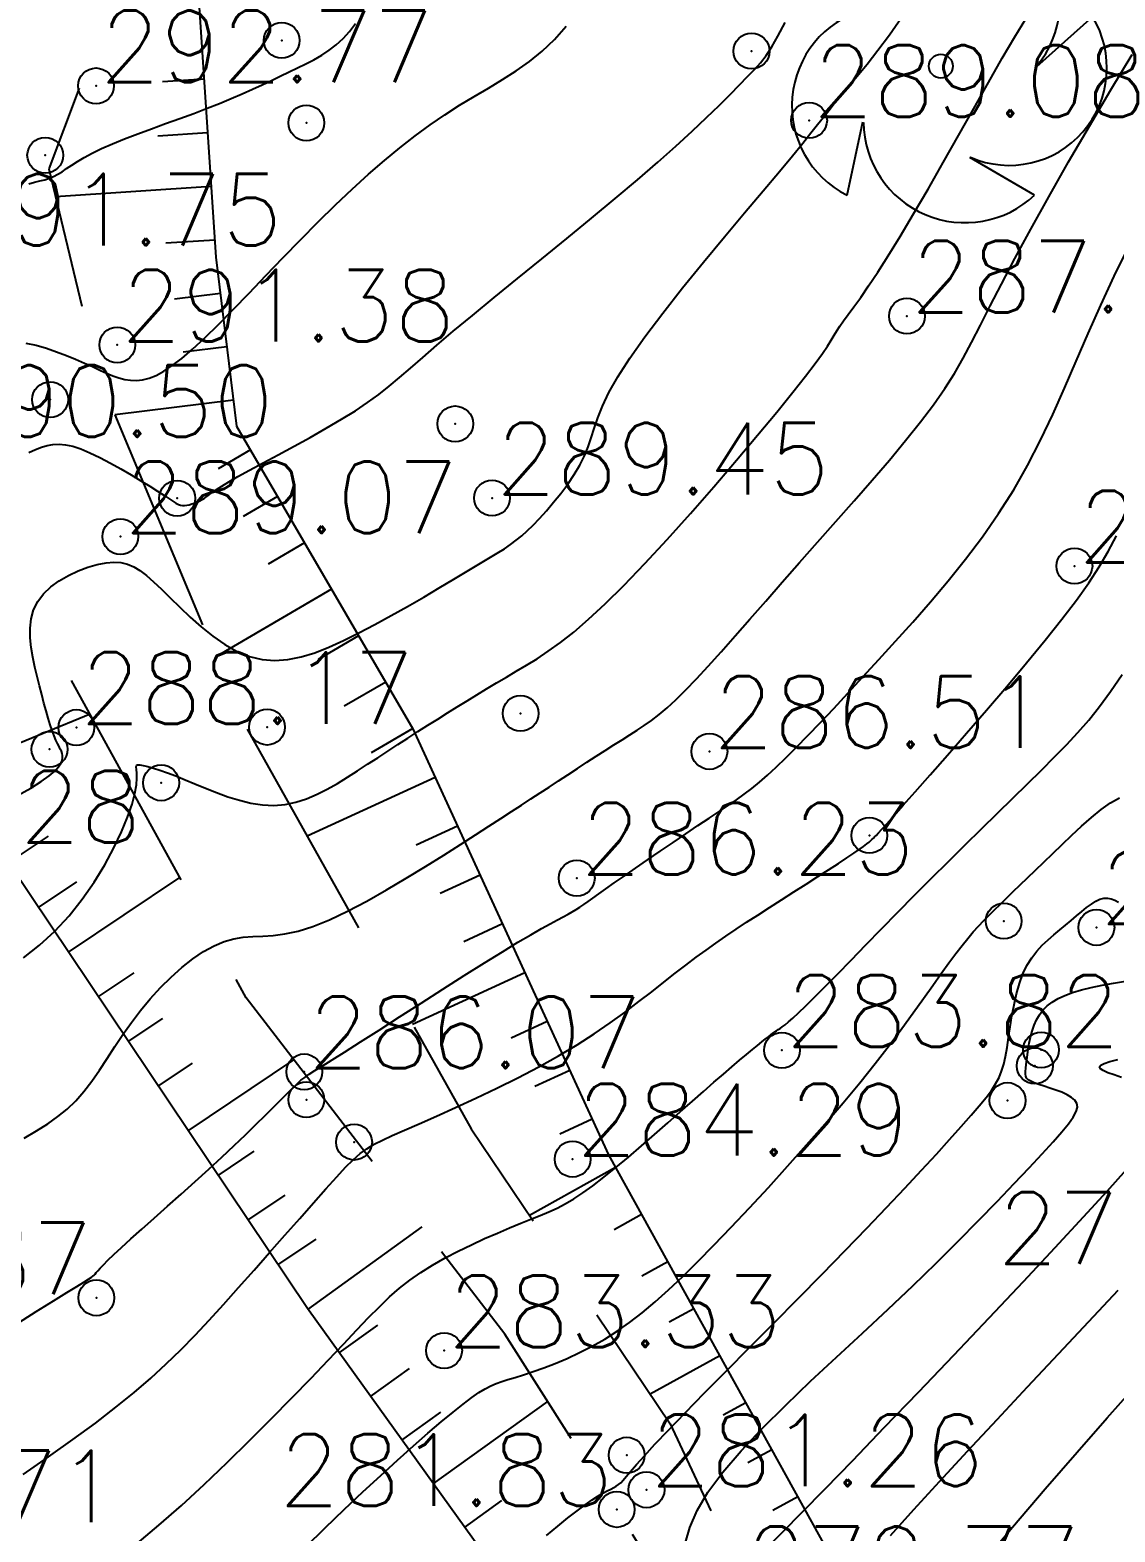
# Model space of a CAD drawing. Header units: millimetres. Extents: x 524954 to 526204, y 9523489 to 9524010.
# Drawn here: x 525998.93 to 526014.07, y 9523733.77 to 9523754.73 of the extents above; entities that cross this region are included whole.
import ezdxf
from ezdxf.enums import TextEntityAlignment as Align

# ---------------------------------------------------------------- set-up
doc = ezdxf.new("R2010")
doc.units = ezdxf.units.MM
doc.header["$PDMODE"] = 32
doc.header["$PDSIZE"] = 0.5
doc.linetypes.add('CACHE2', pattern=[4.7625, 3.175, -1.5875])
for name, color, linetype in [('Bas_Talus', 40, 'CACHE2'), ('CN_01_00', 3, 'Continuous'), ('CN_02_00', 4, 'Continuous'), ('CN_05_00', 6, 'Continuous'), ('CN_10_00', 1, 'Continuous'), ('Haut_Talus', 30, 'Continuous'), ('Talus', 2, 'Continuous'), ('TopoAlt', 3, 'Continuous'), ('TOPOJIS', 7, 'Continuous'), ('Végétation_Plantation', 70, 'Continuous')]:
    doc.layers.add(name, color=color, linetype=linetype)
doc.styles.add('Simplex 1.0', font='Simplex.shx', dxfattribs={"width": 0.99, "height": 1})

# ---------------------------------------------------------------- blocks, each defined once
blk = doc.blocks.new('TCPOINT M')
at = {"color": 0}
blk.add_point((0, 0), dxfattribs=at)
at = {"layer": 'TopoAlt', "style": 'Simplex 1.0', "width": 0.99}
blk.add_attdef('ALT', (0.15, 0.15), '', height=1, dxfattribs=at)
blk = doc.blocks.new('v008')
at = {"color": 0}
for p, q in [((0, 2.2275), (0.422213, 1.268663)), ((-2.119163, 0.6885), (-1.075275, 0.7938)), ((2.11815, 0.6885), (1.3365, -0.010125)), ((-1.309163, -1.801237), (-1.087425, -0.776588)), ((1.309163, -1.801237), (0.402975, -1.273725))]:
    blk.add_line(p, q, dxfattribs=at)
blk.add_circle((0, 0), 0.166707, dxfattribs=at)
for centre, radius, start, end in [((0.291208, 0.888028), 1.371169, 319.655987, 102.271527), ((-0.728657, 0.440079), 1.412109, 36.068247, 169.859267), ((-0.681942, -0.553145), 1.397421, 106.613265, 243.314249), ((0.955834, -0.021464), 1.362186, 246.505076, 31.422438), ((0.339303, -0.763127), 1.420953, 180.89034, 313.037174)]:
    blk.add_arc(centre, radius, start, end, dxfattribs=at)

msp = doc.modelspace()

# ---------------------------------------------------------------- linework, layer by layer
at = {"layer": 'Bas_Talus', "flags": 128}
for points in [[(526013.057, 9523722.433), (526010.894, 9523727.365), (526009.559, 9523730.246), (526005.553, 9523736.529), (526001.943, 9523741.225), (525998.588, 9523747.321), (525997.829, 9523751.51), (525998.056, 9523753.468), (525998.36, 9523754.381)], [(525999.611, 9523753.917), (525999.188, 9523752.79), (525999.887, 9523749.891), (526001.907, 9523745.063), (526005.082, 9523739.396), (526007.861, 9523735.279), (526010.206, 9523730.265), (526011.614, 9523727.337), (526013.057, 9523722.433)]]:
    msp.add_lwpolyline(points, dxfattribs=at)
at = {"layer": 'CN_01_00', "flags": 128}
for points, elevation in [([(525998.75, 9523744.046), (525998.937, 9523744.151), (525999.083, 9523744.242), (525999.193, 9523744.32), (525999.272, 9523744.387), (525999.325, 9523744.445), (525999.358, 9523744.494), (525999.375, 9523744.536), (525999.381, 9523744.572), (525999.38, 9523744.604), (525999.374, 9523744.634), (525999.364, 9523744.664), (525999.349, 9523744.695), (525999.331, 9523744.731), (525999.31, 9523744.772), (525999.287, 9523744.821), (525999.261, 9523744.881), (525999.235, 9523744.952), (525999.208, 9523745.034), (525999.179, 9523745.126), (525999.15, 9523745.227), (525999.12, 9523745.337), (525999.089, 9523745.454), (525999.057, 9523745.578), (525999.025, 9523745.706), (525998.993, 9523745.839), (525998.964, 9523745.975), (525998.941, 9523746.112), (525998.928, 9523746.248), (525998.927, 9523746.382), (525998.942, 9523746.512), (525998.976, 9523746.636), (525999.033, 9523746.752), (525999.115, 9523746.859), (525999.217, 9523746.957), (525999.335, 9523747.044), (525999.464, 9523747.119), (525999.599, 9523747.183), (525999.734, 9523747.234), (525999.865, 9523747.271), (525999.987, 9523747.295), (526000.096, 9523747.304), (526000.195, 9523747.298), (526000.286, 9523747.276), (526000.374, 9523747.239), (526000.461, 9523747.185), (526000.552, 9523747.116), (526000.651, 9523747.029), (526000.759, 9523746.925), (526000.881, 9523746.804), (526001.015, 9523746.673), (526001.16, 9523746.535), (526001.315, 9523746.399), (526001.476, 9523746.27), (526001.644, 9523746.154), (526001.816, 9523746.057), (526001.99, 9523745.985), (526002.166, 9523745.943), (526002.344, 9523745.93), (526002.525, 9523745.944), (526002.711, 9523745.981), (526002.902, 9523746.039), (526003.099, 9523746.116), (526003.304, 9523746.209), (526003.517, 9523746.316), (526003.74, 9523746.433), (526003.968, 9523746.558), (526004.197, 9523746.686), (526004.421, 9523746.816), (526004.638, 9523746.943), (526004.841, 9523747.064), (526005.028, 9523747.175), (526005.192, 9523747.274), (526005.331, 9523747.357), (526005.448, 9523747.428), (526005.548, 9523747.491), (526005.635, 9523747.55), (526005.714, 9523747.608), (526005.789, 9523747.67), (526005.865, 9523747.739), (526005.947, 9523747.819), (526006.037, 9523747.914), (526006.134, 9523748.021), (526006.234, 9523748.138), (526006.334, 9523748.263), (526006.431, 9523748.393), (526006.52, 9523748.525), (526006.6, 9523748.657), (526006.666, 9523748.786), (526006.716, 9523748.911), (526006.758, 9523749.037), (526006.8, 9523749.17), (526006.85, 9523749.315), (526006.916, 9523749.48), (526007.007, 9523749.67), (526007.131, 9523749.891), (526007.297, 9523750.15), (526007.509, 9523750.449), (526007.76, 9523750.779), (526008.036, 9523751.13), (526008.327, 9523751.487), (526008.619, 9523751.841), (526008.901, 9523752.178), (526009.16, 9523752.486), (526009.386, 9523752.755), (526009.568, 9523752.974), (526009.713, 9523753.151), (526009.827, 9523753.293), (526009.92, 9523753.41), (526010, 9523753.512), (526010.075, 9523753.606), (526010.152, 9523753.702), (526010.241, 9523753.81), (526010.347, 9523753.936), (526010.471, 9523754.084), (526010.61, 9523754.254), (526010.761, 9523754.446), (526010.922, 9523754.663), (526011.09, 9523754.904)], 289), ([(525998.868, 9523750.361), (525999.011, 9523750.329), (525999.155, 9523750.288), (525999.296, 9523750.24), (525999.433, 9523750.189), (525999.563, 9523750.135), (525999.685, 9523750.082), (525999.797, 9523750.031), (525999.899, 9523749.984), (525999.993, 9523749.942), (526000.082, 9523749.905), (526000.167, 9523749.875), (526000.249, 9523749.853), (526000.33, 9523749.841), (526000.413, 9523749.838), (526000.498, 9523749.847), (526000.588, 9523749.87), (526000.685, 9523749.909), (526000.792, 9523749.966), (526000.911, 9523750.045), (526001.045, 9523750.147), (526001.195, 9523750.275), (526001.365, 9523750.431), (526001.555, 9523750.617), (526001.763, 9523750.828), (526001.985, 9523751.058), (526002.219, 9523751.301), (526002.459, 9523751.552), (526002.703, 9523751.803), (526002.948, 9523752.051), (526003.188, 9523752.288), (526003.423, 9523752.51), (526003.65, 9523752.716), (526003.873, 9523752.908), (526004.09, 9523753.086), (526004.302, 9523753.251), (526004.512, 9523753.405), (526004.718, 9523753.547), (526004.922, 9523753.679), (526005.124, 9523753.801), (526005.324, 9523753.919), (526005.52, 9523754.037), (526005.711, 9523754.159), (526005.897, 9523754.29), (526006.076, 9523754.434), (526006.248, 9523754.597), (526006.41, 9523754.782)], 291), ([(525998.845, 9523739.267), (525999.018, 9523739.368), (525999.173, 9523739.466), (525999.314, 9523739.565), (525999.444, 9523739.671), (525999.564, 9523739.788), (525999.678, 9523739.918), (525999.787, 9523740.061), (525999.895, 9523740.215), (526000.002, 9523740.376), (526000.11, 9523740.542), (526000.223, 9523740.711), (526000.341, 9523740.881), (526000.467, 9523741.048), (526000.603, 9523741.211), (526000.745, 9523741.367), (526000.894, 9523741.513), (526001.045, 9523741.647), (526001.197, 9523741.766), (526001.348, 9523741.868), (526001.495, 9523741.951), (526001.637, 9523742.011), (526001.772, 9523742.048), (526001.903, 9523742.068), (526002.036, 9523742.077), (526002.174, 9523742.084), (526002.322, 9523742.093), (526002.485, 9523742.114), (526002.667, 9523742.153), (526002.873, 9523742.218), (526003.105, 9523742.312), (526003.358, 9523742.433), (526003.626, 9523742.573), (526003.901, 9523742.728), (526004.176, 9523742.891), (526004.445, 9523743.055), (526004.7, 9523743.215), (526004.935, 9523743.364), (526005.144, 9523743.498), (526005.331, 9523743.617), (526005.497, 9523743.724), (526005.648, 9523743.822), (526005.787, 9523743.913), (526005.918, 9523743.999), (526006.045, 9523744.082), (526006.172, 9523744.165), (526006.302, 9523744.251), (526006.434, 9523744.337), (526006.567, 9523744.424), (526006.699, 9523744.51), (526006.829, 9523744.594), (526006.955, 9523744.675), (526007.076, 9523744.752), (526007.191, 9523744.825), (526007.298, 9523744.892), (526007.4, 9523744.957), (526007.5, 9523745.023), (526007.601, 9523745.095), (526007.707, 9523745.176), (526007.819, 9523745.271), (526007.941, 9523745.383), (526008.076, 9523745.516), (526008.227, 9523745.673), (526008.394, 9523745.853), (526008.574, 9523746.053), (526008.769, 9523746.273), (526008.976, 9523746.509), (526009.196, 9523746.76), (526009.427, 9523747.024), (526009.669, 9523747.299), (526009.919, 9523747.582), (526010.175, 9523747.87), (526010.43, 9523748.16), (526010.681, 9523748.447), (526010.922, 9523748.728), (526011.148, 9523749), (526011.355, 9523749.259), (526011.538, 9523749.5), (526011.694, 9523749.724), (526011.829, 9523749.937), (526011.951, 9523750.149), (526012.07, 9523750.37), (526012.193, 9523750.609), (526012.329, 9523750.878), (526012.486, 9523751.184), (526012.673, 9523751.54), (526012.895, 9523751.949), (526013.148, 9523752.403), (526013.424, 9523752.887), (526013.714, 9523753.388), (526014.012, 9523753.892), (526014.31, 9523754.386)], 287), ([(526002.774, 9523733.56), (526003.046, 9523733.826), (526003.313, 9523734.084), (526003.572, 9523734.329), (526003.821, 9523734.559), (526004.056, 9523734.773), (526004.277, 9523734.97), (526004.481, 9523735.148), (526004.667, 9523735.305), (526004.832, 9523735.442), (526004.974, 9523735.555), (526005.093, 9523735.645), (526005.193, 9523735.715), (526005.279, 9523735.768), (526005.357, 9523735.809), (526005.433, 9523735.841), (526005.511, 9523735.869), (526005.597, 9523735.896), (526005.698, 9523735.927), (526005.816, 9523735.964), (526005.95, 9523736.008), (526006.099, 9523736.061), (526006.258, 9523736.122), (526006.425, 9523736.192), (526006.598, 9523736.272), (526006.774, 9523736.361), (526006.949, 9523736.46), (526007.123, 9523736.57), (526007.296, 9523736.692), (526007.471, 9523736.828), (526007.651, 9523736.979), (526007.839, 9523737.148), (526008.037, 9523737.335), (526008.247, 9523737.542), (526008.473, 9523737.772), (526008.715, 9523738.024), (526008.971, 9523738.294), (526009.234, 9523738.578), (526009.501, 9523738.872), (526009.767, 9523739.17), (526010.027, 9523739.467), (526010.275, 9523739.758), (526010.509, 9523740.039), (526010.722, 9523740.306), (526010.917, 9523740.558), (526011.094, 9523740.793), (526011.254, 9523741.012), (526011.398, 9523741.213), (526011.529, 9523741.397), (526011.646, 9523741.563), (526011.752, 9523741.711), (526011.848, 9523741.84), (526011.936, 9523741.953), (526012.017, 9523742.053), (526012.093, 9523742.142), (526012.166, 9523742.224), (526012.239, 9523742.301), (526012.313, 9523742.376), (526012.39, 9523742.452), (526012.471, 9523742.532), (526012.558, 9523742.616), (526012.65, 9523742.705), (526012.747, 9523742.799), (526012.851, 9523742.899), (526012.961, 9523743.005), (526013.078, 9523743.118), (526013.201, 9523743.238), (526013.332, 9523743.364), (526013.467, 9523743.493), (526013.604, 9523743.62), (526013.742, 9523743.74), (526013.878, 9523743.849), (526014.01, 9523743.943), (526014.135, 9523744.016)], 283), ([(526008.078, 9523733.621), (526008.137, 9523733.834), (526008.237, 9523734.068), (526008.388, 9523734.326), (526008.595, 9523734.605), (526008.851, 9523734.902), (526009.147, 9523735.215), (526009.474, 9523735.54), (526009.822, 9523735.872), (526010.183, 9523736.208), (526010.546, 9523736.545), (526010.904, 9523736.878), (526011.247, 9523737.205), (526011.573, 9523737.522), (526011.88, 9523737.826), (526012.165, 9523738.114), (526012.428, 9523738.383), (526012.665, 9523738.63), (526012.875, 9523738.853), (526013.056, 9523739.048), (526013.207, 9523739.213), (526013.329, 9523739.351), (526013.422, 9523739.465), (526013.488, 9523739.559), (526013.529, 9523739.635), (526013.546, 9523739.697), (526013.54, 9523739.749), (526013.512, 9523739.794), (526013.465, 9523739.834), (526013.402, 9523739.871), (526013.327, 9523739.905), (526013.246, 9523739.936), (526013.163, 9523739.964), (526013.082, 9523739.99), (526013.007, 9523740.014), (526012.944, 9523740.037), (526012.896, 9523740.058), (526012.861, 9523740.079), (526012.838, 9523740.103), (526012.825, 9523740.129), (526012.82, 9523740.16), (526012.821, 9523740.197), (526012.826, 9523740.241), (526012.833, 9523740.295), (526012.841, 9523740.358), (526012.85, 9523740.43), (526012.861, 9523740.508), (526012.874, 9523740.591), (526012.891, 9523740.675), (526012.913, 9523740.758), (526012.941, 9523740.84), (526012.975, 9523740.917), (526013.016, 9523740.987), (526013.066, 9523741.051), (526013.125, 9523741.11), (526013.195, 9523741.163), (526013.277, 9523741.212), (526013.371, 9523741.256), (526013.479, 9523741.297), (526013.602, 9523741.335), (526013.74, 9523741.369), (526013.891, 9523741.401), (526014.051, 9523741.429), (526014.217, 9523741.454)], 281), ([(526010.935, 9523733.719), (526011.261, 9523734.082), (526011.621, 9523734.476), (526012.011, 9523734.898), (526012.425, 9523735.341), (526012.851, 9523735.796), (526013.281, 9523736.255), (526013.705, 9523736.708), (526014.113, 9523737.146)], 279)]:
    msp.add_lwpolyline(points, dxfattribs=dict(at, elevation=elevation))
at = {"layer": 'CN_02_00', "flags": 128}
for points, elevation in [([(525998.834, 9523741.78), (525999.06, 9523741.957), (525999.274, 9523742.152), (525999.473, 9523742.368), (525999.656, 9523742.599), (525999.821, 9523742.839), (525999.968, 9523743.08), (526000.096, 9523743.316), (526000.202, 9523743.54), (526000.288, 9523743.745), (526000.35, 9523743.925), (526000.389, 9523744.075), (526000.41, 9523744.195), (526000.417, 9523744.289), (526000.415, 9523744.36), (526000.41, 9523744.411), (526000.407, 9523744.445), (526000.411, 9523744.465), (526000.426, 9523744.474), (526000.458, 9523744.474), (526000.506, 9523744.467), (526000.57, 9523744.452), (526000.648, 9523744.43), (526000.74, 9523744.4), (526000.845, 9523744.363), (526000.962, 9523744.319), (526001.09, 9523744.267), (526001.228, 9523744.21), (526001.375, 9523744.149), (526001.528, 9523744.088), (526001.687, 9523744.03), (526001.848, 9523743.98), (526002.01, 9523743.941), (526002.172, 9523743.916), (526002.331, 9523743.908), (526002.486, 9523743.921), (526002.638, 9523743.953), (526002.786, 9523744.001), (526002.932, 9523744.063), (526003.075, 9523744.135), (526003.217, 9523744.216), (526003.358, 9523744.302), (526003.499, 9523744.392), (526003.639, 9523744.483), (526003.78, 9523744.574), (526003.921, 9523744.666), (526004.061, 9523744.757), (526004.201, 9523744.848), (526004.34, 9523744.938), (526004.479, 9523745.026), (526004.617, 9523745.114), (526004.754, 9523745.2), (526004.89, 9523745.285), (526005.026, 9523745.369), (526005.163, 9523745.452), (526005.299, 9523745.535), (526005.436, 9523745.617), (526005.575, 9523745.699), (526005.714, 9523745.782), (526005.856, 9523745.866), (526006.003, 9523745.956), (526006.16, 9523746.059), (526006.33, 9523746.181), (526006.516, 9523746.328), (526006.724, 9523746.506), (526006.956, 9523746.72), (526007.217, 9523746.978), (526007.508, 9523747.282), (526007.821, 9523747.621), (526008.145, 9523747.984), (526008.471, 9523748.356), (526008.787, 9523748.724), (526009.083, 9523749.076), (526009.35, 9523749.397), (526009.575, 9523749.675), (526009.753, 9523749.9), (526009.887, 9523750.077), (526009.986, 9523750.213), (526010.058, 9523750.319), (526010.11, 9523750.402), (526010.15, 9523750.469), (526010.187, 9523750.531), (526010.229, 9523750.595), (526010.281, 9523750.669), (526010.346, 9523750.757), (526010.426, 9523750.865), (526010.521, 9523750.997), (526010.632, 9523751.157), (526010.76, 9523751.349), (526010.907, 9523751.578), (526011.074, 9523751.849), (526011.26, 9523752.162), (526011.461, 9523752.509), (526011.671, 9523752.878), (526011.886, 9523753.257), (526012.099, 9523753.634), (526012.305, 9523753.997), (526012.498, 9523754.335), (526012.673, 9523754.634), (526012.826, 9523754.887)], 288), ([(525998.91, 9523752.583), (525998.99, 9523752.604), (525999.064, 9523752.622), (525999.132, 9523752.639), (525999.195, 9523752.66), (525999.255, 9523752.684), (525999.314, 9523752.715), (525999.373, 9523752.752), (525999.437, 9523752.795), (525999.508, 9523752.843), (525999.589, 9523752.895), (525999.683, 9523752.952), (525999.794, 9523753.012), (525999.924, 9523753.076), (526000.075, 9523753.142), (526000.245, 9523753.21), (526000.429, 9523753.28), (526000.622, 9523753.351), (526000.819, 9523753.423), (526001.018, 9523753.495), (526001.212, 9523753.566), (526001.398, 9523753.636), (526001.572, 9523753.705), (526001.734, 9523753.772), (526001.886, 9523753.838), (526002.03, 9523753.902), (526002.166, 9523753.965), (526002.295, 9523754.026), (526002.42, 9523754.085), (526002.541, 9523754.143), (526002.66, 9523754.199), (526002.775, 9523754.256), (526002.888, 9523754.314), (526002.997, 9523754.377), (526003.101, 9523754.446), (526003.201, 9523754.522), (526003.296, 9523754.609), (526003.385, 9523754.707), (526003.469, 9523754.819)], 292), ([(525998.712, 9523736.657), (525999.014, 9523736.845), (525999.255, 9523736.995), (525999.441, 9523737.109), (525999.578, 9523737.194), (525999.675, 9523737.254), (525999.74, 9523737.295), (525999.78, 9523737.321), (525999.804, 9523737.339), (525999.819, 9523737.353), (525999.833, 9523737.369), (525999.849, 9523737.388), (525999.872, 9523737.415), (525999.904, 9523737.451), (525999.95, 9523737.499), (526000.012, 9523737.561), (526000.095, 9523737.64), (526000.201, 9523737.739), (526000.334, 9523737.859), (526000.488, 9523737.997), (526000.66, 9523738.15), (526000.844, 9523738.314), (526001.035, 9523738.484), (526001.229, 9523738.658), (526001.42, 9523738.831), (526001.604, 9523739), (526001.775, 9523739.161), (526001.934, 9523739.313), (526002.079, 9523739.455), (526002.211, 9523739.585), (526002.328, 9523739.702), (526002.432, 9523739.806), (526002.521, 9523739.895), (526002.595, 9523739.968), (526002.655, 9523740.025), (526002.708, 9523740.072), (526002.762, 9523740.113), (526002.824, 9523740.156), (526002.903, 9523740.207), (526003.006, 9523740.271), (526003.142, 9523740.356), (526003.318, 9523740.467), (526003.54, 9523740.607), (526003.798, 9523740.773), (526004.083, 9523740.956), (526004.384, 9523741.148), (526004.689, 9523741.343), (526004.987, 9523741.533), (526005.268, 9523741.71), (526005.52, 9523741.867), (526005.735, 9523741.998), (526005.915, 9523742.104), (526006.064, 9523742.19), (526006.187, 9523742.258), (526006.287, 9523742.312), (526006.369, 9523742.355), (526006.437, 9523742.391), (526006.496, 9523742.423), (526006.55, 9523742.455), (526006.602, 9523742.488), (526006.656, 9523742.524), (526006.715, 9523742.566), (526006.784, 9523742.615), (526006.865, 9523742.673), (526006.962, 9523742.743), (526007.079, 9523742.826), (526007.218, 9523742.923), (526007.376, 9523743.032), (526007.545, 9523743.149), (526007.723, 9523743.27), (526007.903, 9523743.393), (526008.081, 9523743.513), (526008.25, 9523743.627), (526008.407, 9523743.732), (526008.546, 9523743.825), (526008.671, 9523743.909), (526008.786, 9523743.988), (526008.895, 9523744.065), (526009.001, 9523744.146), (526009.108, 9523744.233), (526009.22, 9523744.33), (526009.343, 9523744.442), (526009.477, 9523744.572), (526009.625, 9523744.719), (526009.785, 9523744.884), (526009.959, 9523745.065), (526010.145, 9523745.262), (526010.343, 9523745.475), (526010.553, 9523745.702), (526010.776, 9523745.944), (526011.009, 9523746.199), (526011.251, 9523746.467), (526011.496, 9523746.748), (526011.743, 9523747.04), (526011.986, 9523747.343), (526012.222, 9523747.657), (526012.447, 9523747.98), (526012.657, 9523748.313), (526012.851, 9523748.654), (526013.031, 9523749.003), (526013.201, 9523749.362), (526013.366, 9523749.729), (526013.53, 9523750.106), (526013.697, 9523750.492), (526013.872, 9523750.887), (526014.06, 9523751.293), (526014.263, 9523751.708)], 286), ([(526000.422, 9523733.609), (526000.726, 9523733.863), (526001.039, 9523734.14), (526001.358, 9523734.433), (526001.677, 9523734.737), (526001.991, 9523735.044), (526002.294, 9523735.347), (526002.582, 9523735.64), (526002.849, 9523735.916), (526003.09, 9523736.169), (526003.301, 9523736.392), (526003.486, 9523736.588), (526003.651, 9523736.761), (526003.802, 9523736.913), (526003.944, 9523737.049), (526004.084, 9523737.171), (526004.227, 9523737.284), (526004.379, 9523737.39), (526004.544, 9523737.493), (526004.72, 9523737.593), (526004.902, 9523737.688), (526005.087, 9523737.778), (526005.272, 9523737.863), (526005.451, 9523737.941), (526005.62, 9523738.013), (526005.777, 9523738.077), (526005.919, 9523738.134), (526006.047, 9523738.185), (526006.167, 9523738.236), (526006.282, 9523738.29), (526006.397, 9523738.349), (526006.516, 9523738.418), (526006.643, 9523738.501), (526006.782, 9523738.6), (526006.936, 9523738.719), (526007.103, 9523738.854), (526007.279, 9523739.001), (526007.461, 9523739.157), (526007.645, 9523739.317), (526007.827, 9523739.477), (526008.003, 9523739.633), (526008.172, 9523739.781), (526008.328, 9523739.918), (526008.472, 9523740.044), (526008.604, 9523740.157), (526008.724, 9523740.26), (526008.831, 9523740.351), (526008.927, 9523740.431), (526009.01, 9523740.501), (526009.082, 9523740.56), (526009.142, 9523740.609), (526009.192, 9523740.649), (526009.233, 9523740.681), (526009.268, 9523740.707), (526009.297, 9523740.729), (526009.323, 9523740.747), (526009.347, 9523740.763), (526009.371, 9523740.779), (526009.396, 9523740.795), (526009.427, 9523740.817), (526009.465, 9523740.846), (526009.513, 9523740.886), (526009.576, 9523740.941), (526009.655, 9523741.015), (526009.755, 9523741.111), (526009.878, 9523741.232), (526010.025, 9523741.381), (526010.196, 9523741.555), (526010.386, 9523741.75), (526010.592, 9523741.961), (526010.811, 9523742.185), (526011.039, 9523742.418), (526011.273, 9523742.655), (526011.509, 9523742.892), (526011.745, 9523743.127), (526011.979, 9523743.356), (526012.208, 9523743.581), (526012.431, 9523743.798), (526012.646, 9523744.008), (526012.852, 9523744.21), (526013.046, 9523744.402), (526013.227, 9523744.584), (526013.395, 9523744.756), (526013.553, 9523744.926), (526013.705, 9523745.1), (526013.856, 9523745.288), (526014.01, 9523745.497), (526014.173, 9523745.737)], 284), ([(526006.137, 9523733.719), (526006.293, 9523733.849), (526006.435, 9523733.966), (526006.563, 9523734.066), (526006.675, 9523734.15), (526006.771, 9523734.217), (526006.853, 9523734.27), (526006.923, 9523734.31), (526006.982, 9523734.342), (526007.032, 9523734.367), (526007.074, 9523734.388), (526007.11, 9523734.409), (526007.142, 9523734.431), (526007.172, 9523734.457), (526007.206, 9523734.494), (526007.249, 9523734.544), (526007.309, 9523734.615), (526007.391, 9523734.71), (526007.503, 9523734.834), (526007.649, 9523734.993), (526007.837, 9523735.192), (526008.071, 9523735.433), (526008.343, 9523735.71), (526008.646, 9523736.017), (526008.97, 9523736.343), (526009.307, 9523736.683), (526009.647, 9523737.027), (526009.983, 9523737.368), (526010.305, 9523737.697), (526010.605, 9523738.007), (526010.883, 9523738.298), (526011.138, 9523738.568), (526011.37, 9523738.817), (526011.578, 9523739.043), (526011.763, 9523739.247), (526011.925, 9523739.428), (526012.063, 9523739.584), (526012.177, 9523739.718), (526012.271, 9523739.831), (526012.346, 9523739.931), (526012.405, 9523740.022), (526012.452, 9523740.11), (526012.488, 9523740.2), (526012.517, 9523740.296), (526012.542, 9523740.406), (526012.564, 9523740.531), (526012.585, 9523740.67), (526012.608, 9523740.819), (526012.633, 9523740.972), (526012.662, 9523741.127), (526012.696, 9523741.279), (526012.736, 9523741.423), (526012.785, 9523741.557), (526012.842, 9523741.675), (526012.908, 9523741.78), (526012.98, 9523741.874), (526013.056, 9523741.957), (526013.136, 9523742.034), (526013.218, 9523742.104), (526013.3, 9523742.172), (526013.381, 9523742.237), (526013.459, 9523742.302), (526013.534, 9523742.366), (526013.606, 9523742.427), (526013.675, 9523742.482), (526013.741, 9523742.53), (526013.803, 9523742.57), (526013.861, 9523742.598), (526013.916, 9523742.614), (526013.968, 9523742.616), (526014.017, 9523742.606), (526014.067, 9523742.586), (526014.12, 9523742.558)], 282), ([(526012.182, 9523733.299), (526012.638, 9523733.838), (526013.096, 9523734.372), (526013.542, 9523734.885), (526013.96, 9523735.362), (526014.341, 9523735.791)], 278)]:
    msp.add_lwpolyline(points, dxfattribs=dict(at, elevation=elevation))
at = {"layer": 'CN_05_00', "elevation": 285, "flags": 128}
msp.add_lwpolyline([(525998.829, 9523734.573), (525999.184, 9523734.818), (525999.524, 9523735.059), (525999.84, 9523735.29), (526000.125, 9523735.509), (526000.38, 9523735.716), (526000.613, 9523735.917), (526000.828, 9523736.115), (526001.032, 9523736.313), (526001.229, 9523736.515), (526001.426, 9523736.724), (526001.627, 9523736.946), (526001.838, 9523737.18), (526002.054, 9523737.424), (526002.271, 9523737.67), (526002.485, 9523737.913), (526002.69, 9523738.146), (526002.882, 9523738.363), (526003.056, 9523738.558), (526003.207, 9523738.724), (526003.332, 9523738.858), (526003.439, 9523738.964), (526003.535, 9523739.049), (526003.629, 9523739.118), (526003.729, 9523739.179), (526003.844, 9523739.238), (526003.983, 9523739.301), (526004.153, 9523739.376), (526004.36, 9523739.466), (526004.601, 9523739.572), (526004.866, 9523739.692), (526005.149, 9523739.822), (526005.442, 9523739.962), (526005.737, 9523740.108), (526006.027, 9523740.26), (526006.305, 9523740.414), (526006.563, 9523740.569), (526006.803, 9523740.723), (526007.026, 9523740.876), (526007.232, 9523741.025), (526007.424, 9523741.17), (526007.604, 9523741.309), (526007.772, 9523741.442), (526007.93, 9523741.566), (526008.079, 9523741.681), (526008.223, 9523741.789), (526008.363, 9523741.89), (526008.501, 9523741.988), (526008.64, 9523742.084), (526008.782, 9523742.18), (526008.929, 9523742.277), (526009.084, 9523742.378), (526009.248, 9523742.484), (526009.418, 9523742.593), (526009.59, 9523742.702), (526009.759, 9523742.81), (526009.921, 9523742.914), (526010.073, 9523743.011), (526010.211, 9523743.1), (526010.329, 9523743.177), (526010.426, 9523743.242), (526010.502, 9523743.294), (526010.561, 9523743.336), (526010.606, 9523743.37), (526010.639, 9523743.396), (526010.664, 9523743.418), (526010.683, 9523743.435), (526010.699, 9523743.451), (526010.715, 9523743.468), (526010.737, 9523743.49), (526010.77, 9523743.525), (526010.818, 9523743.578), (526010.889, 9523743.655), (526010.986, 9523743.764), (526011.116, 9523743.91), (526011.283, 9523744.099), (526011.492, 9523744.335), (526011.733, 9523744.611), (526011.999, 9523744.915), (526012.277, 9523745.238), (526012.56, 9523745.569), (526012.836, 9523745.899), (526013.097, 9523746.215), (526013.331, 9523746.509), (526013.533, 9523746.774), (526013.704, 9523747.013), (526013.85, 9523747.237), (526013.978, 9523747.453), (526014.092, 9523747.67)], dxfattribs=at)
at = {"layer": 'CN_10_00', "flags": 128}
for points, elevation in [([(525998.911, 9523748.832), (525999.001, 9523748.873), (525999.084, 9523748.906), (525999.165, 9523748.932), (525999.246, 9523748.947), (525999.331, 9523748.951), (525999.422, 9523748.942), (525999.523, 9523748.92), (525999.636, 9523748.882), (525999.763, 9523748.829), (525999.902, 9523748.762), (526000.047, 9523748.686), (526000.193, 9523748.605), (526000.337, 9523748.521), (526000.474, 9523748.439), (526000.598, 9523748.361), (526000.706, 9523748.293), (526000.794, 9523748.236), (526000.863, 9523748.19), (526000.918, 9523748.154), (526000.962, 9523748.128), (526000.997, 9523748.109), (526001.026, 9523748.098), (526001.053, 9523748.093), (526001.082, 9523748.093), (526001.114, 9523748.097), (526001.149, 9523748.104), (526001.186, 9523748.115), (526001.223, 9523748.127), (526001.26, 9523748.142), (526001.296, 9523748.158), (526001.328, 9523748.175), (526001.357, 9523748.192), (526001.381, 9523748.209), (526001.406, 9523748.228), (526001.435, 9523748.251), (526001.474, 9523748.279), (526001.528, 9523748.316), (526001.602, 9523748.363), (526001.7, 9523748.422), (526001.829, 9523748.496), (526001.991, 9523748.585), (526002.18, 9523748.687), (526002.39, 9523748.799), (526002.611, 9523748.92), (526002.837, 9523749.044), (526003.06, 9523749.171), (526003.273, 9523749.296), (526003.467, 9523749.416), (526003.639, 9523749.531), (526003.793, 9523749.643), (526003.938, 9523749.758), (526004.084, 9523749.879), (526004.237, 9523750.011), (526004.408, 9523750.16), (526004.604, 9523750.329), (526004.833, 9523750.524), (526005.102, 9523750.747), (526005.404, 9523750.995), (526005.731, 9523751.26), (526006.072, 9523751.537), (526006.419, 9523751.819), (526006.763, 9523752.101), (526007.095, 9523752.376), (526007.406, 9523752.639), (526007.688, 9523752.884), (526007.942, 9523753.11), (526008.168, 9523753.317), (526008.368, 9523753.506), (526008.544, 9523753.676), (526008.697, 9523753.828), (526008.83, 9523753.963), (526008.943, 9523754.078), (526009.038, 9523754.179), (526009.122, 9523754.273), (526009.2, 9523754.373), (526009.279, 9523754.493), (526009.366, 9523754.642), (526009.465, 9523754.835)], 290), ([(526014.163, 9523740.112), (526014.058, 9523740.147), (526013.97, 9523740.178), (526013.906, 9523740.207), (526013.868, 9523740.234), (526013.857, 9523740.259), (526013.874, 9523740.284), (526013.921, 9523740.309), (526013.999, 9523740.334), (526014.11, 9523740.361)], 280), ([(526009.236, 9523733.57), (526009.44, 9523733.777), (526009.7, 9523734.04), (526010.023, 9523734.37), (526010.41, 9523734.769), (526010.85, 9523735.226), (526011.326, 9523735.721), (526011.82, 9523736.238), (526012.314, 9523736.758), (526012.793, 9523737.265), (526013.238, 9523737.74), (526013.633, 9523738.165), (526013.964, 9523738.527), (526014.232, 9523738.829)], 280)]:
    msp.add_lwpolyline(points, dxfattribs=dict(at, elevation=elevation))
at = {"layer": 'Haut_Talus', "flags": 128}
for points in [[(526001.255, 9523755.54), (526001.521, 9523751.559), (526001.809, 9523749.199), (526004.27, 9523744.977), (526007.001, 9523739.033), (526010.9, 9523731.986), (526013.178, 9523728.36), (526014.894, 9523722.354)], [(526010.162, 9523720.969), (526009.672, 9523726.427), (526006.98, 9523731.071), (526002.797, 9523736.886), (525998.376, 9523743.478), (525996.52, 9523747.995), (525996.035, 9523752.445), (525997.009, 9523754.375)]]:
    msp.add_lwpolyline(points, dxfattribs=at)
at = {"layer": 'Talus'}
for p, q in [((526001.355, 9523754.043), (526000.777, 9523754.004)), ((526001.405, 9523753.295), (526000.712, 9523753.248)), ((526001.455, 9523752.546), (525999.282, 9523752.401)), ((526001.505, 9523751.798), (526000.824, 9523751.752)), ((526001.583, 9523751.052), (526000.943, 9523750.974)), ((526001.674, 9523750.308), (526001.062, 9523750.233)), ((526001.764, 9523749.563), (526000.108, 9523749.361)), ((526002.002, 9523748.868), (526001.55, 9523748.604)), ((526002.38, 9523748.22), (526001.899, 9523747.94)), ((526002.757, 9523747.572), (526002.248, 9523747.275)), ((526003.135, 9523746.924), (526001.521, 9523745.984)), ((526003.513, 9523746.276), (526002.946, 9523745.946)), ((526003.891, 9523745.628), (526003.312, 9523745.291)), ((525997.976, 9523744.45), (525999.764, 9523745.185)), ((526004.268, 9523744.981), (526003.687, 9523744.641)), ((526004.582, 9523744.299), (526002.795, 9523743.478)), ((525998.626, 9523743.105), (525999.182, 9523743.478)), ((526004.895, 9523743.618), (526004.317, 9523743.352)), ((525999.044, 9523742.482), (525999.581, 9523742.843)), ((525999.461, 9523741.859), (526001.019, 9523742.904)), ((526005.208, 9523742.936), (526004.649, 9523742.679)), ((526005.521, 9523742.255), (526004.98, 9523742.006)), ((525999.879, 9523741.236), (526000.38, 9523741.572)), ((526005.834, 9523741.573), (526004.266, 9523740.853)), ((526000.297, 9523740.614), (526000.78, 9523740.937)), ((526006.147, 9523740.892), (526005.643, 9523740.66)), ((526001.132, 9523739.368), (526002.609, 9523740.358)), ((526000.714, 9523739.991), (526001.193, 9523740.312)), ((526006.461, 9523740.21), (526005.974, 9523739.987)), ((526006.774, 9523739.529), (526006.321, 9523739.32)), ((526001.55, 9523738.745), (526002.056, 9523739.084)), ((526007.1, 9523738.854), (526005.897, 9523738.188)), ((526001.968, 9523738.122), (526002.487, 9523738.47)), ((526002.803, 9523736.876), (526004.402, 9523738.026)), ((526007.463, 9523738.198), (526007.082, 9523737.987)), ((526002.385, 9523737.499), (526002.918, 9523737.856)), ((526007.827, 9523737.541), (526007.464, 9523737.341)), ((526008.19, 9523736.885), (526007.847, 9523736.696)), ((526003.241, 9523736.267), (526003.781, 9523736.655)), ((526008.553, 9523736.229), (526007.582, 9523735.692)), ((526003.679, 9523735.659), (526004.225, 9523736.051)), ((526004.555, 9523734.441), (526006.152, 9523735.59)), ((526008.916, 9523735.573), (526008.6, 9523735.398)), ((526004.117, 9523735.05), (526004.661, 9523735.441)), ((526009.279, 9523734.916), (526008.948, 9523734.734)), ((526009.642, 9523734.26), (526009.296, 9523734.069)), ((526004.993, 9523733.832), (526005.514, 9523734.207))]:
    msp.add_line(p, q, dxfattribs=at)

# ---------------------------------------------------------------- block references
at = {"layer": 'TOPOJIS'}
ref = msp.add_blockref('TCPOINT M', (525999.847, 9523753.949, 292.77), dxfattribs=at)
ref.add_attrib('ALT', '292.77', (525999.897, 9523753.999, 292.77), dxfattribs={"layer": 'TopoAlt', "height": 1, "style": 'Simplex 1.0', "width": 0.99})
for p in [(526002.439, 9523754.584, 292.33), (526008.997, 9523754.435, 290.19), (526002.783, 9523753.432, 291.43), (525999.138, 9523752.98, 292.1), (525999.207, 9523749.571, 290.34), (526004.862, 9523749.232, 289.57), (526000.98, 9523748.194, 290.06), (526005.774, 9523745.193, 287.65), (526002.235, 9523745.001, 288.73), (525999.198, 9523744.691, 289.21), (526000.756, 9523744.224, 287.87), (526010.642, 9523743.49, 285.07), (526012.518, 9523742.295, 282.78), (526013.039, 9523740.496, 280.33), (526012.952, 9523740.274, 280.28), (526002.783, 9523739.802, 285.39), (526012.571, 9523739.79, 281.84), (526003.45, 9523739.21, 285.07), (526007.255, 9523734.841, 282.26)]:
    msp.add_blockref('TCPOINT M', p, dxfattribs=at)
ref = msp.add_blockref('TCPOINT M', (526009.801, 9523753.468, 289.08), dxfattribs=at)
ref.add_attrib('ALT', '289.08', (526009.851, 9523753.518, 289.08), dxfattribs={"layer": 'TopoAlt', "height": 1, "style": 'Simplex 1.0', "width": 0.99})
ref = msp.add_blockref('TCPOINT M', (525997.736, 9523751.672, 291.75), dxfattribs=at)
ref.add_attrib('ALT', '291.75', (525997.786, 9523751.722, 291.75), dxfattribs={"layer": 'TopoAlt', "height": 1, "style": 'Simplex 1.0', "width": 0.99})
ref = msp.add_blockref('TCPOINT M', (526011.167, 9523750.737, 287.68), dxfattribs=at)
ref.add_attrib('ALT', '287.68', (526011.217, 9523750.787, 287.68), dxfattribs={"layer": 'TopoAlt', "height": 1, "style": 'Simplex 1.0', "width": 0.99})
ref = msp.add_blockref('TCPOINT M', (526000.144, 9523750.334, 291.38), dxfattribs=at)
ref.add_attrib('ALT', '291.38', (526000.194, 9523750.384, 291.38), dxfattribs={"layer": 'TopoAlt', "height": 1, "style": 'Simplex 1.0', "width": 0.99})
ref = msp.add_blockref('TCPOINT M', (525997.614, 9523749, 290.5), dxfattribs=at)
ref.add_attrib('ALT', '290.50', (525997.664, 9523749.05, 290.5), dxfattribs={"layer": 'TopoAlt', "height": 1, "style": 'Simplex 1.0', "width": 0.99})
ref = msp.add_blockref('TCPOINT M', (526005.375, 9523748.198, 289.45), dxfattribs=at)
ref.add_attrib('ALT', '289.45', (526005.425, 9523748.248, 289.45), dxfattribs={"layer": 'TopoAlt', "height": 1, "style": 'Simplex 1.0', "width": 0.99})
ref = msp.add_blockref('TCPOINT M', (526000.187, 9523747.659, 289.07), dxfattribs=at)
ref.add_attrib('ALT', '289.07', (526000.237, 9523747.709, 289.07), dxfattribs={"layer": 'TopoAlt', "height": 1, "style": 'Simplex 1.0', "width": 0.99})
ref = msp.add_blockref('TCPOINT M', (526013.505, 9523747.249, 285.35), dxfattribs=at)
ref.add_attrib('ALT', '285.35', (526013.555, 9523747.299, 285.35), dxfattribs={"layer": 'TopoAlt', "height": 1, "style": 'Simplex 1.0', "width": 0.99})
ref = msp.add_blockref('TCPOINT M', (525999.573, 9523744.995, 288.17), dxfattribs=at)
ref.add_attrib('ALT', '288.17', (525999.623, 9523745.045, 288.17), dxfattribs={"layer": 'TopoAlt', "height": 1, "style": 'Simplex 1.0', "width": 0.99})
ref = msp.add_blockref('TCPOINT M', (526008.41, 9523744.661, 286.51), dxfattribs=at)
ref.add_attrib('ALT', '286.51', (526008.46, 9523744.711, 286.51), dxfattribs={"layer": 'TopoAlt', "height": 1, "style": 'Simplex 1.0', "width": 0.99})
ref = msp.add_blockref('TCPOINT M', (525995.761, 9523743.339, 289.28), dxfattribs=at)
ref.add_attrib('ALT', '289.28', (525995.811, 9523743.389, 289.28), dxfattribs={"layer": 'TopoAlt', "height": 1, "style": 'Simplex 1.0', "width": 0.99})
ref = msp.add_blockref('TCPOINT M', (526006.558, 9523742.893, 286.23), dxfattribs=at)
ref.add_attrib('ALT', '286.23', (526006.608, 9523742.943, 286.23), dxfattribs={"layer": 'TopoAlt', "height": 1, "style": 'Simplex 1.0', "width": 0.99})
ref = msp.add_blockref('TCPOINT M', (526013.812, 9523742.205, 281.65), dxfattribs=at)
ref.add_attrib('ALT', '281.65', (526013.862, 9523742.255, 281.65), dxfattribs={"layer": 'TopoAlt', "height": 1, "style": 'Simplex 1.0', "width": 0.99})
ref = msp.add_blockref('TCPOINT M', (526009.422, 9523740.491, 283.82), dxfattribs=at)
ref.add_attrib('ALT', '283.82', (526009.472, 9523740.541, 283.82), dxfattribs={"layer": 'TopoAlt', "height": 1, "style": 'Simplex 1.0', "width": 0.99})
ref = msp.add_blockref('TCPOINT M', (526002.754, 9523740.19, 286.07), dxfattribs=at)
ref.add_attrib('ALT', '286.07', (526002.804, 9523740.24, 286.07), dxfattribs={"layer": 'TopoAlt', "height": 1, "style": 'Simplex 1.0', "width": 0.99})
ref = msp.add_blockref('TCPOINT M', (526006.5, 9523738.972, 284.29), dxfattribs=at)
ref.add_attrib('ALT', '284.29', (526006.55, 9523739.022, 284.29), dxfattribs={"layer": 'TopoAlt', "height": 1, "style": 'Simplex 1.0', "width": 0.99})
ref = msp.add_blockref('TCPOINT M', (526017.144, 9523737.46, 277.12), dxfattribs=at)
ref.add_attrib('ALT', '277.12', dxfattribs={"layer": 'TopoAlt', "height": 1, "style": 'Simplex 1.0', "width": 0.99}).set_placement((526017.094, 9523737.51, 277.12), align=Align.RIGHT)
ref = msp.add_blockref('TCPOINT M', (525999.852, 9523737.037, 285.87), dxfattribs=at)
ref.add_attrib('ALT', '285.87', dxfattribs={"layer": 'TopoAlt', "height": 1, "style": 'Simplex 1.0', "width": 0.99}).set_placement((525999.802, 9523737.087, 285.87), align=Align.RIGHT)
ref = msp.add_blockref('TCPOINT M', (526004.706, 9523736.3, 283.33), dxfattribs=at)
ref.add_attrib('ALT', '283.33', (526004.756, 9523736.35, 283.33), dxfattribs={"layer": 'TopoAlt', "height": 1, "style": 'Simplex 1.0', "width": 0.99})
ref = msp.add_blockref('TCPOINT M', (526007.531, 9523734.358, 281.26), dxfattribs=at)
ref.add_attrib('ALT', '281.26', (526007.581, 9523734.408, 281.26), dxfattribs={"layer": 'TopoAlt', "height": 1, "style": 'Simplex 1.0', "width": 0.99})
ref = msp.add_blockref('TCPOINT M', (526007.116, 9523734.084, 281.83), dxfattribs=at)
ref.add_attrib('ALT', '281.83', dxfattribs={"layer": 'TopoAlt', "height": 1, "style": 'Simplex 1.0', "width": 0.99}).set_placement((526007.066, 9523734.134, 281.83), align=Align.RIGHT)
ref = msp.add_blockref('TCPOINT M', (525995.445, 9523733.856, 285.71), dxfattribs=at)
ref.add_attrib('ALT', '285.71', (525995.495, 9523733.906, 285.71), dxfattribs={"layer": 'TopoAlt', "height": 1, "style": 'Simplex 1.0', "width": 0.99})
ref = msp.add_blockref('TCPOINT M', (526008.868, 9523732.798, 279.77), dxfattribs=at)
ref.add_attrib('ALT', '279.77', (526008.918, 9523732.848, 279.77), dxfattribs={"layer": 'TopoAlt', "height": 1, "style": 'Simplex 1.0', "width": 0.99})
at = {"layer": 'Végétation_Plantation'}
msp.add_blockref('v008', (526011.64, 9523754.224), dxfattribs=at)

doc.saveas('drawing.dxf')
